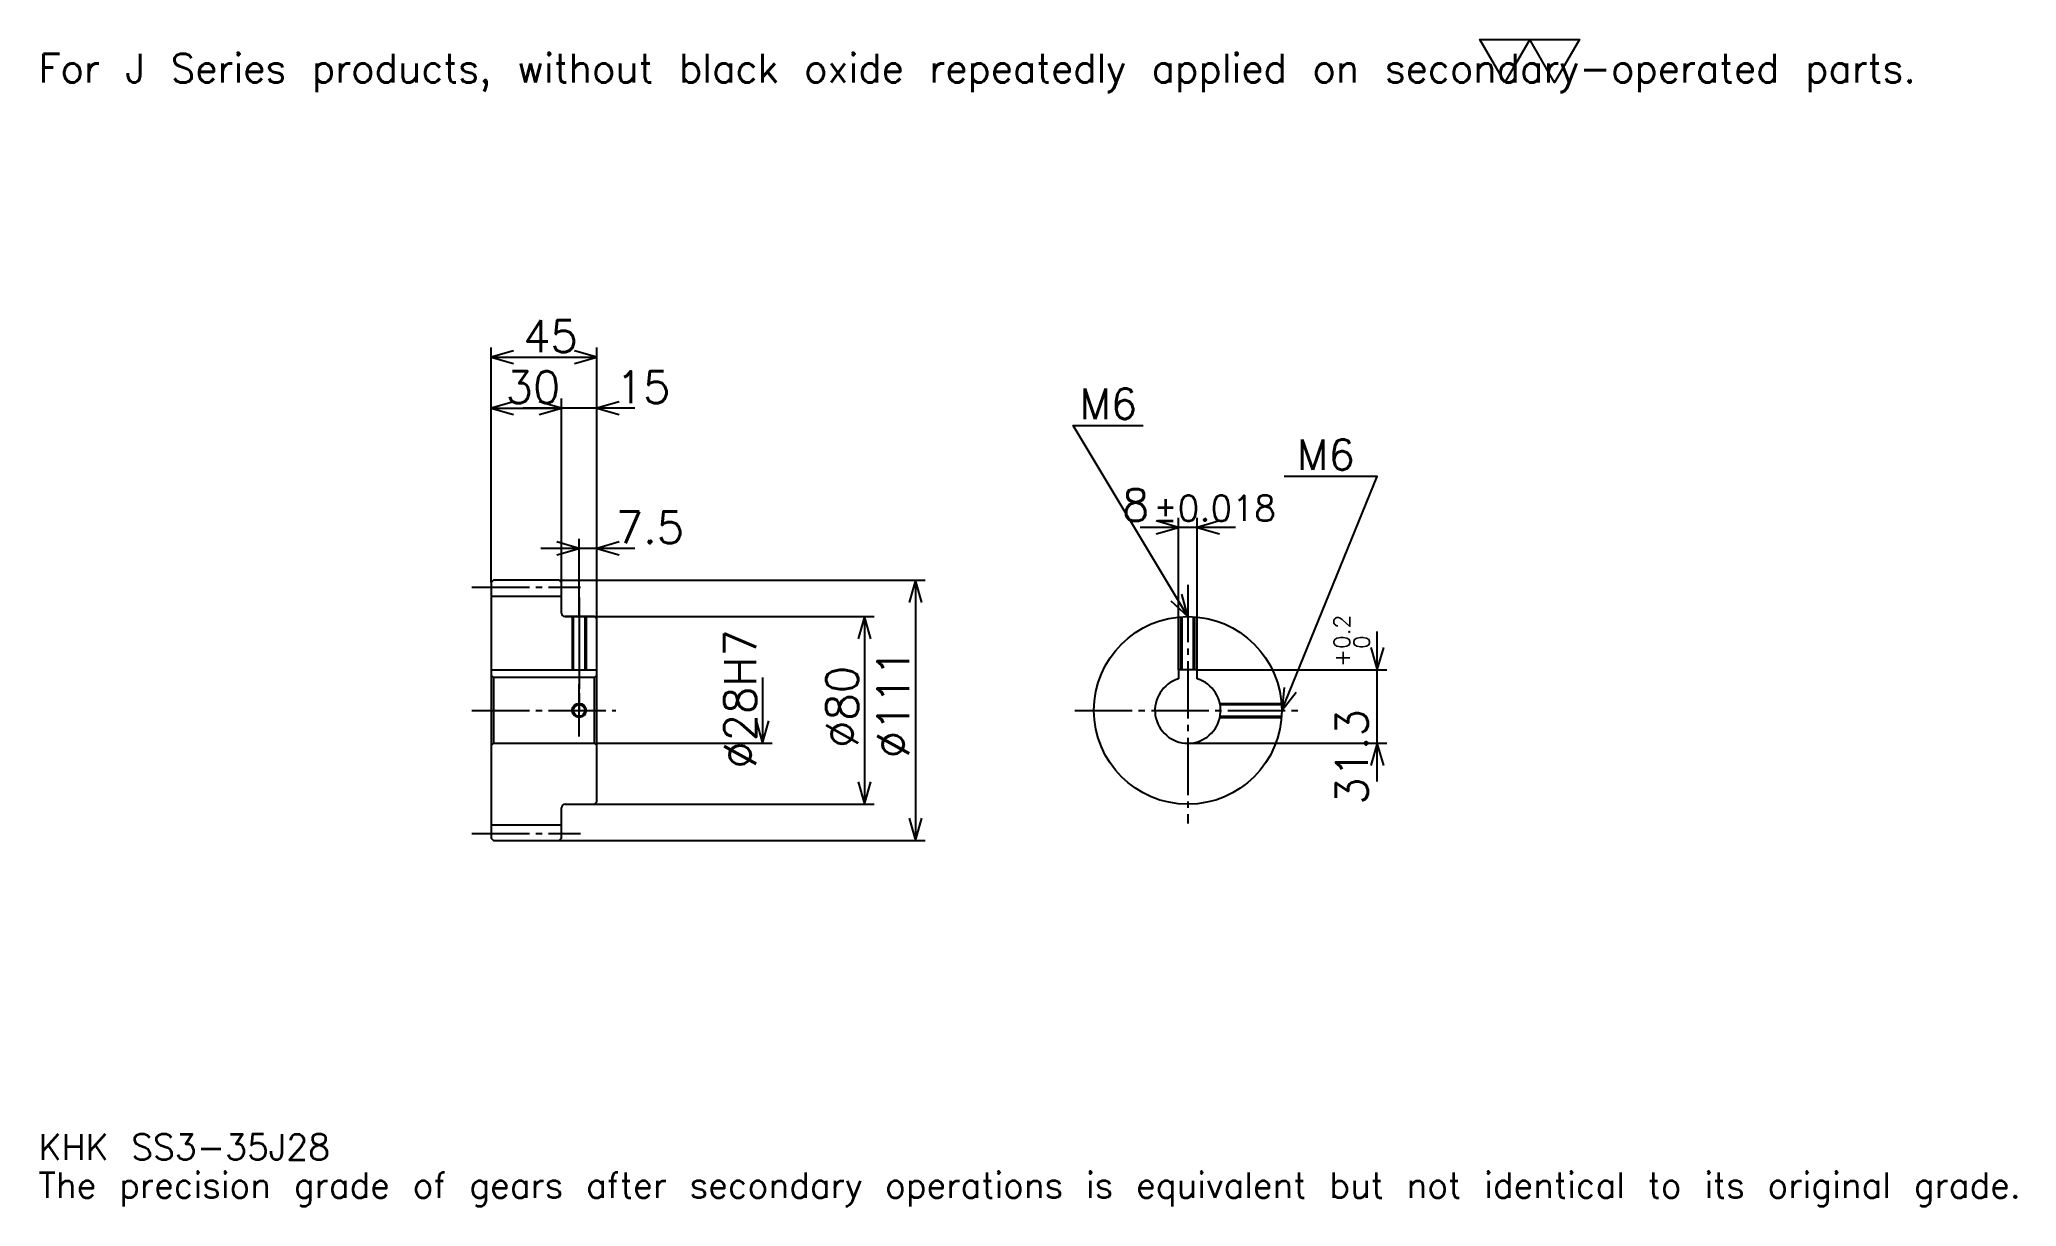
# Model space of a CAD drawing. Extents: x 28 to 870, y 10 to 508.
import ezdxf

# ---------------------------------------------------------------- set-up
doc = ezdxf.new("R2010")
doc.units = 0
doc.linetypes.add('DASHDOT', pattern=[32.608695, 24.456522, -2.717391, 2.717391, -2.717391])
doc.layers.get('0').update_dxf_attribs({"linetype": 'CONTINUOUS'})
doc.layers.add('DASHDOT', color=6, linetype='DASHDOT')
doc.styles.add('KANJI', font='TXT', dxfattribs={"bigfont": 'BIGFONT'})

msp = doc.modelspace()

# ---------------------------------------------------------------- linework, layer by layer
at = {"color": 5}
for p, q in [((220.108688, 276.967407), (220.108688, 376.152161)), ((220.108688, 372.076111), (265.108704, 372.076111)), ((265.108704, 276.967407), (265.108704, 376.152161)), ((250.108688, 276.967407), (250.108688, 354.413025)), ((220.108688, 350.336975), (250.108688, 350.336975)), ((281.413025, 350.336975), (233.804337, 350.336975)), ((513.065186, 238.767395), (513.065186, 303.586945)), ((521.065186, 238.767395), (521.065186, 303.586945)), ((537.369568, 299.510864), (496.760864, 299.510864)), ((281.413025, 290.554352), (241.304337, 290.554352)), ((257.608704, 276.967407), (257.608704, 294.630432)), ((220.108688, 275.967407), (220.108688, 276.967407)), ((249.108688, 276.967407), (265.108704, 276.967407)), ((250.108688, 275.967407), (250.108688, 276.967407)), ((257.608704, 261.467407), (257.608704, 276.967407)), ((257.608704, 261.467407), (257.608704, 276.967407)), ((265.108704, 276.967407), (405.054321, 276.967407)), ((265.108704, 260.467407), (265.108704, 276.967407)), ((400.978271, 276.967407), (400.978271, 165.967392)), ((251.608688, 261.467407), (265.108704, 261.467407)), ((265.108704, 261.467407), (383.315186, 261.467407)), ((379.239136, 261.467407), (379.239136, 181.467392)), ((597.82605, 191.16304), (597.82605, 255.071747)), ((521.065186, 238.767395), (601.902161, 238.767395)), ((335.760864, 235.467392), (335.760864, 207.467392)), ((265.108704, 207.467392), (339.836945, 207.467392)), ((517.065186, 207.467392), (601.902161, 207.467392)), ((251.608688, 181.467392), (265.108704, 181.467392)), ((265.108704, 181.467392), (383.315186, 181.467392)), ((249.108688, 165.967392), (265.108704, 165.967392)), ((265.108704, 165.967392), (405.054321, 165.967392))]:
    msp.add_line(p, q, dxfattribs=at)
at = {"color": 4}
for p, q in [((220.108688, 270.217407), (250.108688, 270.217407)), ((220.108688, 238.767395), (265.108704, 238.767395)), ((264.108704, 235.467392), (265.108704, 236.467392)), ((221.108688, 235.467392), (221.108688, 207.467392)), ((264.108704, 207.467392), (265.108704, 206.467392)), ((220.108688, 172.717392), (250.108688, 172.717392))]:
    msp.add_line(p, q, dxfattribs=at)
at = {"color": 7}
msp.add_lwpolyline([(652.173889, 489.130432), (641.57605, 507.5), (683.967346, 507.5), (673.369568, 489.130432), (662.771729, 507.5), (652.173889, 489.130432)], dxfattribs=at)
at = {"color": 5}
for points in [[(229.619553, 374.793488), (220.108688, 372.076111), (229.619553, 369.358704)], [(255.597809, 369.358704), (265.108704, 372.076111), (255.597809, 374.793488)], [(229.619553, 353.054352), (220.108688, 350.336975), (229.619553, 347.619568)], [(240.597824, 347.619568), (250.108688, 350.336975), (240.597824, 353.054352)], [(240.597824, 347.619568), (250.108688, 350.336975), (240.597824, 353.054352)], [(274.619568, 353.054352), (265.108704, 350.336975), (274.619568, 347.619568)], [(517.065186, 261.467407), (468.152161, 342.989136), (498.043457, 342.989136)], [(557.065186, 221.467392), (597.82605, 321.25), (558.152161, 321.25)], [(503.554321, 296.793457), (513.065186, 299.510864), (503.554321, 302.228271)], [(530.57605, 302.228271), (521.065186, 299.510864), (530.57605, 296.793457)], [(248.097824, 287.836975), (257.608704, 290.554352), (248.097824, 293.271729)], [(274.619568, 293.271729), (265.108704, 290.554352), (274.619568, 287.836975)], [(403.695648, 267.456512), (400.978271, 276.967407), (398.260864, 267.456512)], [(509.841736, 268.224792), (517.065186, 261.467407), (514.502014, 271.020996)], [(381.956512, 251.956528), (379.239136, 261.467407), (376.521729, 251.956528)], [(595.108704, 248.278259), (597.82605, 238.767395), (600.543457, 248.278259)], [(558.14624, 231.299591), (557.065186, 221.467392), (563.177429, 229.24437)], [(333.043457, 216.978256), (335.760864, 207.467392), (338.478271, 216.978256)], [(600.543457, 197.956528), (597.82605, 207.467392), (595.108704, 197.956528)], [(376.521729, 190.978256), (379.239136, 181.467392), (381.956512, 190.978256)], [(398.260864, 175.478271), (400.978271, 165.967392), (403.695648, 175.478271)]]:
    msp.add_lwpolyline(points, dxfattribs=at)
at = {"color": 4}
for points in [[(250.108688, 262.967407), (250.108688, 275.967407), (249.108688, 276.967407), (221.108688, 276.967407), (220.108688, 275.967407), (220.108688, 206.467392)], [(251.608688, 181.467392), (264.108704, 181.467392), (265.108704, 182.467392), (265.108704, 260.467407), (264.108704, 261.467407), (251.608688, 261.467407)], [(254.608688, 261.467407), (254.608688, 238.767395)], [(255.148682, 261.467407), (255.148682, 238.767395)], [(260.068695, 261.467407), (260.068695, 238.767395)], [(260.608704, 261.467407), (260.608704, 238.767395)], [(514.065186, 238.767395), (514.065186, 261.354736)], [(514.605225, 238.767395), (514.605225, 261.391663)], [(519.525208, 238.767395), (519.525208, 261.391663)], [(520.065186, 238.767395), (520.065186, 261.354736)], [(220.108688, 206.467392), (221.108688, 207.467392), (264.108704, 207.467392), (264.108704, 235.467392), (221.108688, 235.467392), (220.108688, 236.467392)], [(521.065186, 234.883804), (521.065186, 238.767395), (513.065186, 238.767395), (513.065186, 234.883804)], [(530.73999, 224.467392), (556.952515, 224.467392)], [(530.847351, 223.927399), (556.989502, 223.927399)], [(530.73999, 218.467392), (556.952515, 218.467392)], [(530.847351, 219.007385), (556.989502, 219.007385)], [(220.108688, 206.467392), (220.108688, 166.967392), (221.108688, 165.967392), (249.108688, 165.967392), (250.108688, 166.967392), (250.108688, 179.967392)]]:
    msp.add_lwpolyline(points, dxfattribs=at)
for centre, radius in [((517.065186, 221.467392), 40), ((257.608704, 221.467392), 2.46)]:
    msp.add_circle(centre, radius, dxfattribs=at)
at = {"color": 7}
msp.add_circle((257.608704, 221.467392), 3, dxfattribs=at)
at = {"color": 4}
for centre, radius, start, end in [((251.608688, 262.967407), 1.5, 180, 270), ((517.065186, 221.467392), 14, 106.601549926, 73.398450074), ((251.608688, 179.967392), 1.5, 90, 180)]:
    msp.add_arc(centre, radius, start, end, dxfattribs=at)
at = {"layer": 'DASHDOT', "color": 7}
for p, q in [((211.956512, 273.967407), (258.260864, 273.967407)), ((517.065186, 275.054352), (517.065186, 173.315216)), ((257.608704, 261.467407), (257.608704, 221.467392)), ((211.956512, 221.467392), (273.260864, 221.467392)), ((468.913025, 221.467392), (565.217407, 221.467392)), ((211.956512, 168.967392), (258.260864, 168.967392))]:
    msp.add_line(p, q, dxfattribs=at)
for points in [[(257.608704, 269.619568), (257.608704, 230.615219)], [(257.608704, 210.315216), (257.608704, 232.619568)], [(246.456512, 221.467392), (268.760864, 221.467392)]]:
    msp.add_lwpolyline(points, dxfattribs=at)

# ---------------------------------------------------------------- texts
at = {"color": 7, "style": 'KANJI'}
for s, height, p in [('For J Series products, without black oxide repeatedly applied on secondary-operated parts.', 12.228261, (27.173914, 489.130432)), ('45', 13.586957, (233.777161, 374.25)), ('30', 13.586957, (226.277161, 352.510864)), ('15', 13.586957, (273.260864, 352.510864)), ('M6', 13.043479, (470.869568, 345.706512)), ('M6', 13.043479, (563.586975, 323.967407)), ('8', 13.586957, (489.019043, 302.228271)), ('%%p0.018', 10.869565, (502.468445, 302.228271)), ('7.5', 13.586957, (273.260864, 292.728271)), ('KHK SS3-35J28', 10.869565, (27.173914, 29.891304)), ('The precision grade of gears after secondary operations is equivalent but not identical to its original grade.', 10.869565, (27.173914, 13.586957))]:
    msp.add_text(s, height=height, dxfattribs=at).set_placement(p)
for s, height, p in [('0.2', 6.793478, (586.141296, 247.664536)), ('%%c28H7', 13.586957, (333.043457, 196.671204)), ('+', 6.793478, (586.141296, 240.055832)), ('0', 6.793478, (594.565186, 247.664536)), ('%%c80', 13.586957, (376.521729, 205.502716)), ('%%c111', 13.586957, (398.260864, 201.08696)), ('31.3', 13.586957, (593.75, 181.246109))]:
    msp.add_text(s, height=height, rotation=90, dxfattribs=at).set_placement(p)

doc.saveas('drawing.dxf')
